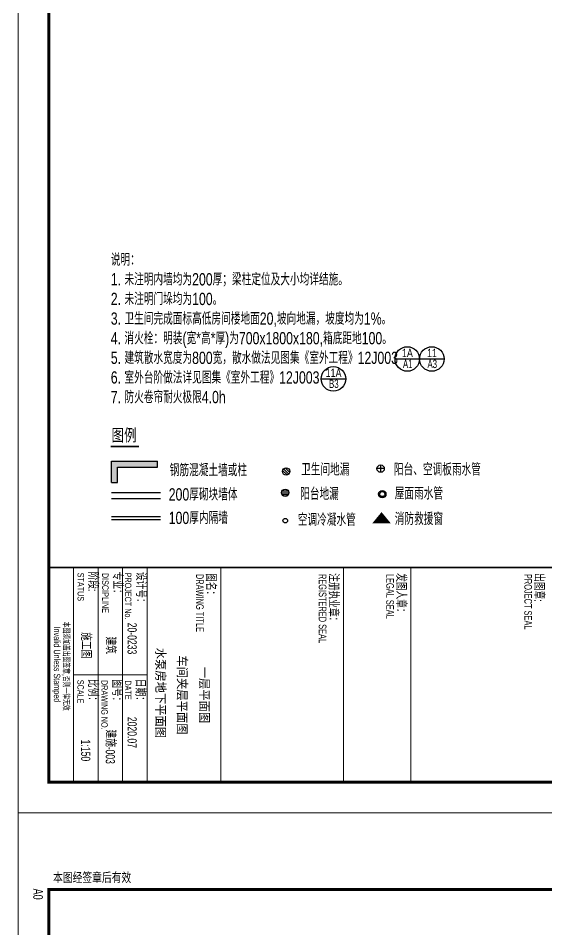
# Model space of a CAD drawing. Extents: x 409931 to 937299, y -508824 to 132289.
# Drawn here: x 437947 to 463788, y -210038 to -165458 of the extents above; entities that cross this region are included whole.
import ezdxf
from ezdxf.enums import TextEntityAlignment as Align

# ---------------------------------------------------------------- set-up
doc = ezdxf.new("R2010")
doc.units = 0
doc.header["$LTSCALE"] = 1500
doc.header["$MEASUREMENT"] = 0
doc.linetypes.add('图例$0$住宅图例$0$3yDASH', pattern=[4.25, 3, -1.25])
for name, color, linetype in [('A-Hatch1(建筑填充1平面)', 8, 'Continuous'), ('A-Hz2(文字标注)', 2, 'Continuous'), ('A-Roof-Water(建筑雨水管地漏)', 170, 'Continuous'), ('A-Wall(建筑墙)', 7, 'Continuous'), ('图例$0$住宅图例$0$A-Roof-Water(建筑雨水管地漏)', 170, 'Continuous'), ('说明$0$局部住宅带公建一层文字说明$0$A-Index(建筑索引线剖切号线)', 5, 'Continuous')]:
    doc.layers.add(name, color=color, linetype=linetype)
doc.layers.add('TK', color=151, linetype='Continuous', lineweight=13)
doc.styles.add('T&D', font='haiwenrs.shx', dxfattribs={"width": 0.7, "bigfont": 'hztxt.shx'})
doc.styles.add('TITLE', font='simhei.ttf', dxfattribs={"width": 0.8})
doc.styles.add('图例$0$住宅图例$0$SUNYAT1', font='3yromans.shx', dxfattribs={"width": 0.75, "bigfont": '3yhztxt.shx'})
doc.styles.add('图例$0$住宅图例$0$SUNYAT4', font='', dxfattribs={"width": 0.75})
doc.styles.add('说明$0$局部住宅带公建一层文字说明$0$SUNYAT1', font='3yromans.shx', dxfattribs={"width": 0.75, "bigfont": '3yhztxt.shx'})
doc.styles.add('说明$0$局部住宅带公建一层文字说明$0$SUNYAT2', font='3yromanc.shx', dxfattribs={"width": 0.75, "bigfont": '3yhztxt.shx'})
doc.styles.get('图例$0$住宅图例$0$SUNYAT4').set_extended_font_data('SimSun')

# ---------------------------------------------------------------- blocks, each defined once
blk = doc.blocks.new('TK-A0')
at = {"layer": 'TK'}
for p, q in [((0, 841), (0, 0)), ((1189, 0), (1189, 841)), ((25, 831), (25, 10)), ((1109, 831), (1109, 10)), ((1179, 10), (1179, 831)), ((1109, 128), (1179, 128)), ((1179, 106), (1109, 106)), ((1179, 42), (1109, 42)), ((1144, 42), (1144, 18)), ((1179, 34), (1109, 34)), ((1179, 26), (1109, 26)), ((1179, 18), (1109, 18)), ((25, 10), (1179, 10)), ((1179, 10), (1109, 10)), ((0, 0), (1189, 0))]:
    blk.add_line(p, q, dxfattribs=at)
at = {"layer": 'TK', "const_width": 1}
blk.add_lwpolyline([(25, 831), (1179, 831), (1179, 10), (25, 10)], close=True, dxfattribs=at)
at = {"layer": 'TK', "const_width": 0.5}
blk.add_lwpolyline([(1109, 10), (1109, 831)], dxfattribs=at)
at = {"layer": 'TK'}
blk.add_lwpolyline([(1109, 66), (1179, 66), (1179, 42), (1109, 42)], close=True, dxfattribs=at)
at = {"layer": 'TK', "style": 'T&D', "width": 0.7}
for s, height, p in [('出图章:', 3, (1110.82, 168.19)), ('PROJECT SEAL', 2.5, (1111.07, 164.96)), ('发图人章：', 3, (1110.82, 123.19)), ('LEGAL SEAL', 2.5, (1111.07, 119.96)), ('注册执业章：', 3, (1110.82, 101.19)), ('REGISTERED SEAL', 2.5, (1111.07, 97.96)), ('图名：', 3, (1110.82, 61.18)), ('DRAWING TITLE', 2.5, (1111.07, 57.96)), ('设计号：', 3, (1110.43, 38.45)), ('日期：', 3, (1145.29, 38.21)), ('PROJECT No.', 2.1, (1110.65, 34.77)), ('DATE', 2.1, (1145.79, 34.78)), ('专业：', 3, (1110.33, 30.82)), ('图号：', 3, (1145.43, 30.55)), ('DISCIPLINE', 2.1, (1110.75, 27.35)), ('DRAWING NO.', 2.1, (1145.65, 27.09)), ('阶段:', 3, (1110.33, 22.8)), ('比例：', 3, (1145.32, 22.72)), ('STATUS', 2.1, (1110.67, 19.33)), ('SCALE', 2.1, (1145.6, 19.28)), ('A0', 3.15, (24.67, 4.88))]:
    blk.add_text(s, height=height, dxfattribs=at).set_placement(p)
blk.add_text('本图经签章后有效', height=3.5, rotation=90, dxfattribs=at).set_placement((22.89, 11.35))
for s, height, p in [('本图须加盖出图签章,否则一律无效', 2, (1141.16, 15.64)), ('Invalid Unless Stamped', 2.1, (1140.58, 12.4))]:
    blk.add_text(s, height=height, dxfattribs=at).set_placement(p, align=Align.MIDDLE)
blk = doc.blocks.new('图例$0$住宅图例$0$阳台地漏')
at = {"layer": '图例$0$住宅图例$0$A-Roof-Water(建筑雨水管地漏)'}
for p, q in [((-60, 0), (60, 0)), ((-52, 30), (52, 30)), ((-52, -30), (52, -30))]:
    blk.add_line(p, q, dxfattribs=at)
blk.add_ellipse((0, 0), major_axis=(-2.4, 60), ratio=1, start_param=4.672389, end_param=10.955574, dxfattribs=at)
blk = doc.blocks.new('图例$0$住宅图例$0$阳台雨水管')
at = {"layer": '图例$0$住宅图例$0$A-Roof-Water(建筑雨水管地漏)'}
for p, q in [((60, 0), (-60, 0)), ((0, 60), (0, -60))]:
    blk.add_line(p, q, dxfattribs=at)
blk.add_ellipse((0, 0), major_axis=(-2.4, 60), ratio=1, start_param=4.672389, end_param=10.955574, dxfattribs=at)
blk = doc.blocks.new('图例$0$住宅图例$0$卫生间地漏')
at = {"layer": 'A-Roof-Water(建筑雨水管地漏)', "linetype": '图例$0$住宅图例$0$3yDASH', "ltscale": 0.2}
for p, q in [((16, 58), (-58, -16)), ((42, 42), (-42, -42)), ((58, 16), (-16, -58))]:
    blk.add_line(p, q, dxfattribs=at)
at = {"layer": 'A-Roof-Water(建筑雨水管地漏)'}
blk.add_ellipse((0, 0), major_axis=(-2.4, 60), ratio=1, start_param=4.672389, end_param=10.955574, dxfattribs=at)
blk = doc.blocks.new('图例$0$住宅图例$0$屋面雨水管')
at = {"layer": 'A-Roof-Water(建筑雨水管地漏)'}
for major_axis, start_param, end_param in [((-2.4, 60), 4.672389, 10.955574), ((4.7, 41.7), -1.458844800718299, 4.824340506461287)]:
    blk.add_ellipse((0, 0), major_axis=major_axis, ratio=1, start_param=start_param, end_param=end_param, dxfattribs=at)
blk = doc.blocks.new('33')
at = {"layer": 'A-Hatch1(建筑填充1平面)'}
for points in [[(4022093, -208567), (4022093, -207867), (4022293, -208567), (4022293, -208067)], [(4022293, -208067), (4022093, -207867), (4023593, -208067), (4023593, -207867)]]:
    blk.add_solid(points, dxfattribs=at)
at = {"layer": 'A-Hz2(文字标注)', "lineweight": 0, "const_width": 50}
blk.add_lwpolyline([(4022068, -207393), (4022993, -207393)], dxfattribs=at)
at = {"layer": 'A-Roof-Water(建筑雨水管地漏)'}
blk.add_ellipse((4027756, -209813), major_axis=(-3, 74.9), ratio=1, start_param=4.672389, end_param=10.955574, dxfattribs=at)
at = {"layer": 'A-Wall(建筑墙)'}
for p, q in [((4022093, -208567), (4022093, -207867)), ((4022093, -207867), (4023593, -207867)), ((4023593, -208067), (4023593, -207867)), ((4022293, -208567), (4022293, -208067)), ((4022293, -208067), (4023593, -208067)), ((4022093, -208567), (4022293, -208567)), ((4022093, -208889), (4023693, -208889)), ((4022093, -209089), (4023693, -209089)), ((4022093, -209676), (4023693, -209676)), ((4022093, -209776), (4023693, -209776))]:
    blk.add_line(p, q, dxfattribs=at)
at = {"layer": 'A-Wall(建筑墙)', "color": 1}
blk.add_lwpolyline([(4030895, -209533, 0, 600, 0), (4030895, -209897, 600, 600, 0)], format="xyseb", dxfattribs=at)
at = {"layer": 'A-Roof-Water(建筑雨水管地漏)', "xscale": 2, "yscale": 2, "zscale": 2}
for name, p in [('图例$0$住宅图例$0$阳台雨水管', (4030865, -208116)), ('图例$0$住宅图例$0$阳台地漏', (4027756, -208902)), ('图例$0$住宅图例$0$屋面雨水管', (4030919, -208945))]:
    blk.add_blockref(name, p, dxfattribs=at)
at = {"layer": 'A-Roof-Water(建筑雨水管地漏)', "xscale": 2, "yscale": 2, "zscale": 2, "rotation": 90}
blk.add_blockref('图例$0$住宅图例$0$卫生间地漏', (4027787, -208207), dxfattribs=at)
at = {"layer": 'A-Hz2(文字标注)', "lineweight": 0, "width": 0.75}
for s, style, p in [('图例', '图例$0$住宅图例$0$SUNYAT4', (4022094, -207223)), ('钢筋混凝土墙或柱', '图例$0$住宅图例$0$SUNYAT1', (4023991, -208364)), ('卫生间地漏', '图例$0$住宅图例$0$SUNYAT1', (4028273, -208344)), ('阳台、空调板雨水管', '图例$0$住宅图例$0$SUNYAT1', (4031298, -208341)), ('200厚砌块墙体', '图例$0$住宅图例$0$SUNYAT1', (4023958, -209156)), ('阳台地漏', '图例$0$住宅图例$0$SUNYAT1', (4028242, -209139)), ('屋面雨水管', '图例$0$住宅图例$0$SUNYAT1', (4031325, -209123)), ('100厚内隔墙', '图例$0$住宅图例$0$SUNYAT1', (4023958, -209921)), ('消防救援窗', '图例$0$住宅图例$0$SUNYAT1', (4031325, -209952)), ('空调冷凝水管', '图例$0$住宅图例$0$SUNYAT1', (4028165, -209982))]:
    blk.add_text(s, height=400, dxfattribs=dict(at, style=style)).set_placement(p)
blk = doc.blocks.new('说明$0$局部住宅带公建一层文字说明$0$index_m1')
blk.add_line((-5, 0), (5, 0))
blk.add_circle((0, 0), 5)
at = {"style": '说明$0$局部住宅带公建一层文字说明$0$SUNYAT2'}
for tag, width, p in [('1', 1.3, (0.05, 0.75)), ('-', 0.7, (0.18, -3.71))]:
    blk.add_attdef(tag, text='', height=3.4, dxfattribs=dict(at, width=width)).set_placement(p, align=Align.CENTER)

msp = doc.modelspace()

# ---------------------------------------------------------------- block references
at = {"layer": 'A-Hz2(文字标注)', "xscale": 1.5, "yscale": 1.5, "zscale": 1.5}
msp.add_blockref('33', (-5590632.5, 124688.4), dxfattribs=at)
at = {"layer": 'TK', "xscale": 150, "yscale": 150, "zscale": 150, "rotation": 270}
for p in [(437946.8, -25973.5), (437946.8, -204323.5)]:
    msp.add_blockref('TK-A0', p, dxfattribs=at)
at = {"layer": '说明$0$局部住宅带公建一层文字说明$0$A-Index(建筑索引线剖切号线)'}
ref = msp.add_blockref('说明$0$局部住宅带公建一层文字说明$0$index_m1', (456968.5, -182122.6), dxfattribs=dict(at, xscale=120.0000000139698, yscale=120.0000000139698, zscale=120.0000000139698))
ref.add_attrib('1', '1A', dxfattribs={"layer": '0', "height": 408, "style": '说明$0$局部住宅带公建一层文字说明$0$SUNYAT2', "width": 0.8}).set_placement((456974.7, -182033.1), align=Align.CENTER)
ref.add_attrib('-', 'A1', dxfattribs={"layer": '0', "height": 408, "style": '说明$0$局部住宅带公建一层文字说明$0$SUNYAT2', "width": 0.7}).set_placement((456989.6, -182568.1), align=Align.CENTER)
ref = msp.add_blockref('说明$0$局部住宅带公建一层文字说明$0$index_m1', (458168.5, -182122.6), dxfattribs=dict(at, xscale=120.0000000139698, yscale=120.0000000139698, zscale=120.0000000139698))
ref.add_attrib('1', '11', dxfattribs={"layer": '0', "height": 408, "style": '说明$0$局部住宅带公建一层文字说明$0$SUNYAT2', "width": 0.8}).set_placement((458174.7, -182033.1), align=Align.CENTER)
ref.add_attrib('-', 'A3', dxfattribs={"layer": '0', "height": 408, "style": '说明$0$局部住宅带公建一层文字说明$0$SUNYAT2', "width": 0.7}).set_placement((458189.6, -182568.1), align=Align.CENTER)
ref = msp.add_blockref('说明$0$局部住宅带公建一层文字说明$0$index_m1', (453356.9, -183094.7), dxfattribs=dict(at, xscale=120.0000000139698, yscale=120.0000000139698, zscale=120.0000000139698))
ref.add_attrib('1', '11A', dxfattribs={"layer": '0', "height": 408, "style": '说明$0$局部住宅带公建一层文字说明$0$SUNYAT2', "width": 0.8}).set_placement((453363.1, -183005.2), align=Align.CENTER)
ref.add_attrib('-', 'B3', dxfattribs={"layer": '0', "height": 408, "style": '说明$0$局部住宅带公建一层文字说明$0$SUNYAT2', "width": 0.7}).set_placement((453378, -183540.2), align=Align.CENTER)

# ---------------------------------------------------------------- texts
at = {"layer": 'A-Hz2(文字标注)', "lineweight": 0, "insert": (442471.8, -176964.8), "char_height": 600, "width": 24347.39, "attachment_point": 1, "line_spacing_factor": 0.96, "style": '说明$0$局部住宅带公建一层文字说明$0$SUNYAT1'}
msp.add_mtext('说明：\\P1. 未注明内墙均为200厚；梁柱定位及大小均详结施。\\P2. 未注明门垛均为100。\\P3. 卫生间完成面标高低房间楼地面20,坡向地漏，坡度均为1%。\\P4. 消火栓：明装(宽*高*厚)为700x1800x180,箱底距地100。\\P5. 建筑散水宽度为800宽，散水做法见图集《室外工程》12J003\\P6. 室外台阶做法详见图集《室外工程》12J003\\P7. 防火卷帘耐火极限4.0h ', dxfattribs=at)
at = {"layer": 'TK', "color": 2, "style": 'T&D', "width": 0.7}
for s, p in [('20-0233', (443290.3, -195020.1)), ('2020.07', (443290.3, -199625.6))]:
    msp.add_text(s, height=450, rotation=270, dxfattribs=at).set_placement(p)
for s, p in [('施工图', (441023.4, -196122.9)), ('建筑', (442223.4, -196122.9)), ('建施-', (442223.4, -200740.7)), ('1:150', (441023.4, -201267.6))]:
    msp.add_text(s, height=450, rotation=270, dxfattribs=at).set_placement(p, align=Align.CENTER)
at = {"layer": 'TK', "color": 3, "style": 'TITLE', "width": 0.9}
for s, p in [('水泵房地下平面图', (444689, -198453.8)), ('车间夹层平面图', (445742.6, -198555.9)), ('一层平面图', (446826.4, -198555.9))]:
    msp.add_text(s, height=450, rotation=270, dxfattribs=at).set_placement(p, align=Align.CENTER)
at = {"layer": 'TK', "color": 3, "style": 'T&D', "width": 0.7}
msp.add_text('003', height=450, rotation=270, dxfattribs=at).set_placement((442223.4, -201222))

doc.saveas('drawing.dxf')
